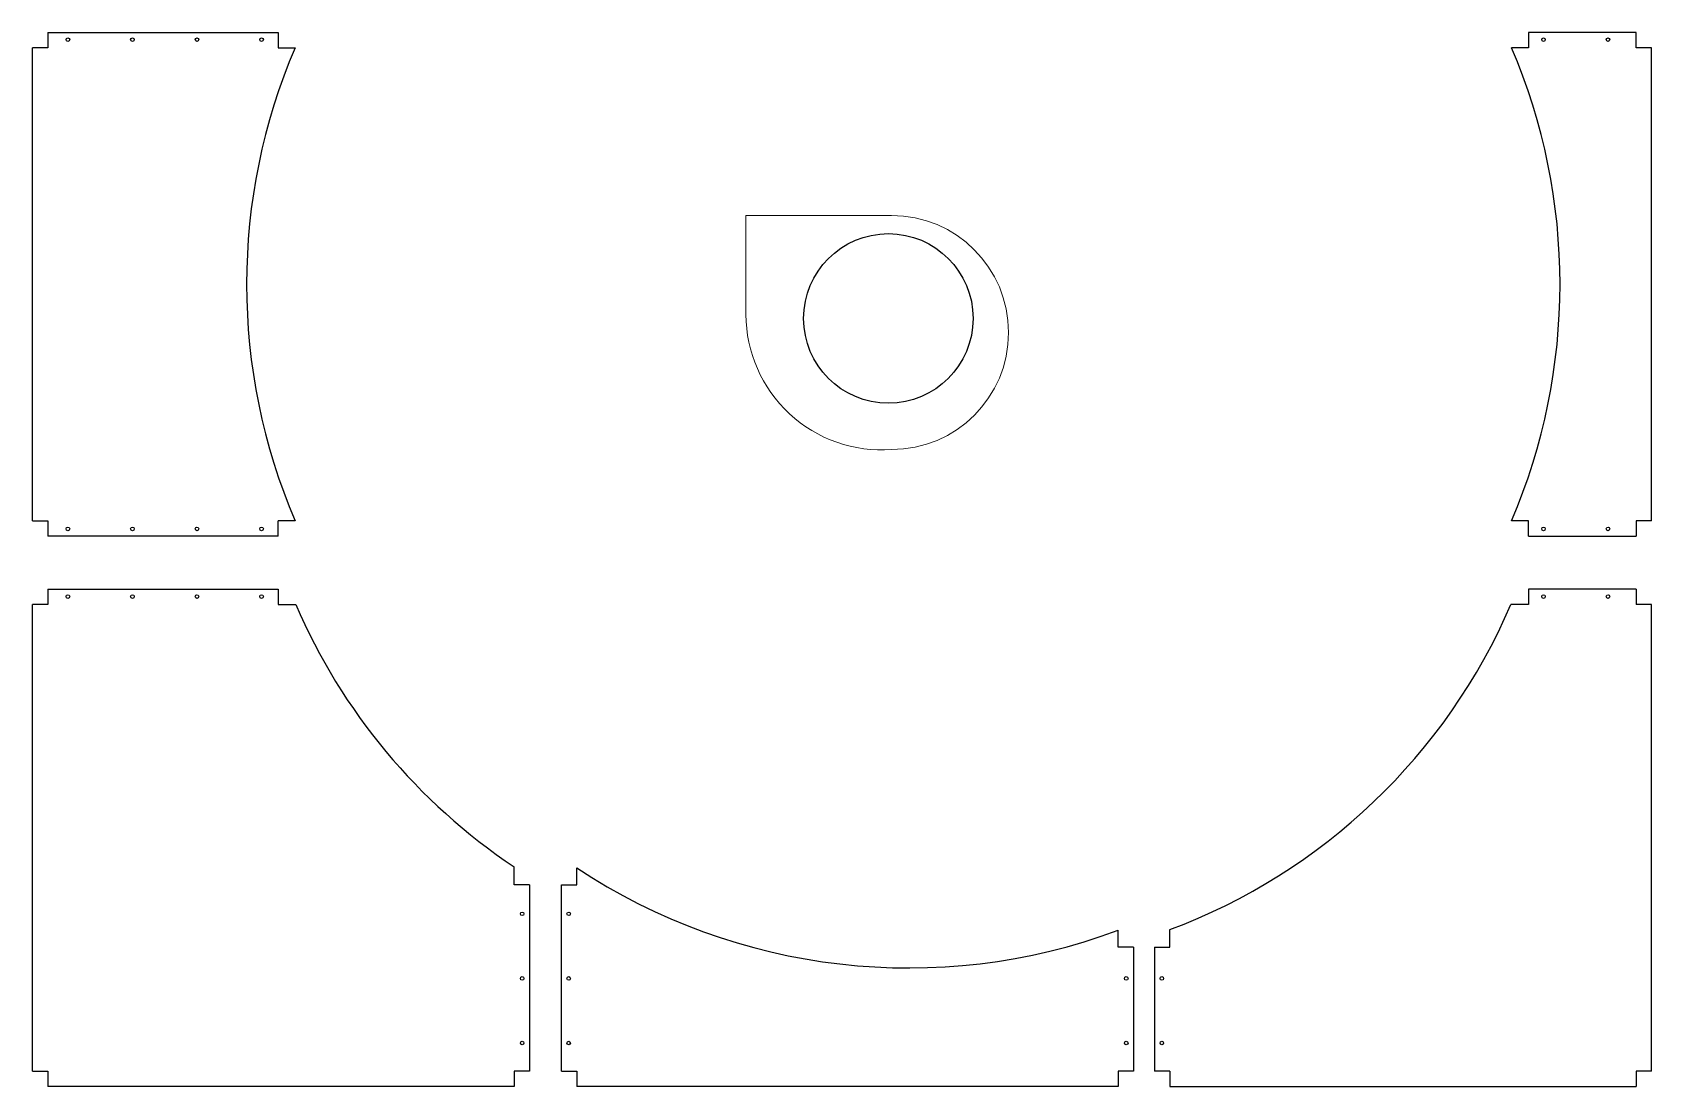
# Model space of a CAD drawing. Header units: millimetres. Extents: x 1136 to 5149, y 418 to 3030.
import ezdxf

# ---------------------------------------------------------------- set-up
doc = ezdxf.new("R2010")
doc.units = ezdxf.units.MM

# ---------------------------------------------------------------- blocks, each defined once
blk = doc.blocks.new('asdasdas')
at = {"color": 7, "linetype": 'Continuous', "lineweight": 15}
blk.add_lwpolyline([(36882.3, -1195.9, 0.999808), (36882.4, -1775.9), (37243.4, -1775.9), (37243.4, -1530.8, 0.435232), (36882.3, -1195.9)], format="xyb", dxfattribs=at)
blk.add_circle((36890.4, -1520.8), 210)

msp = doc.modelspace()

# ---------------------------------------------------------------- linework, layer by layer
for p, q in [((1173.7, 3030.1), (1744.7, 3030.1)), ((1173.7, 3030.1), (1173.7, 2992.1)), ((1744.7, 3030.1), (1744.7, 2992.1)), ((5111.2, 3030.1), (4844.3, 3030.1)), ((4844.3, 3030.1), (4844.3, 2992.1)), ((5111.2, 2992.1), (5111.2, 3030.1)), ((1135.7, 1820.1), (1135.7, 2992.1)), ((1173.7, 2992.1), (1135.7, 2992.1)), ((1744.7, 2992.1), (1786.8, 2992.1)), ((4844.3, 2992.1), (4802.1, 2992.1)), ((5149.2, 2992.1), (5111.2, 2992.1)), ((5149.2, 1820.1), (5149.2, 2992.1)), ((1135.7, 1820.1), (1173.7, 1820.1)), ((1173.7, 1820.1), (1173.7, 1782.1)), ((1744.7, 1782.1), (1744.7, 1820.1)), ((1786.8, 1820.1), (1744.7, 1820.1)), ((4844.3, 1820.1), (4802.1, 1820.1)), ((4844.3, 1782.1), (4844.3, 1820.1)), ((5149.2, 1820.1), (5111.2, 1820.1)), ((5111.2, 1820.1), (5111.2, 1782.1)), ((1744.7, 1782.1), (1173.7, 1782.1)), ((4844.3, 1782.1), (5111.2, 1782.1)), ((1173.7, 1650.3), (1744.7, 1650.3)), ((1173.7, 1650.3), (1173.7, 1612.3)), ((1744.7, 1650.3), (1744.7, 1612.3)), ((5111.2, 1650.3), (4844.3, 1650.3)), ((4844.3, 1650.3), (4844.3, 1612.3)), ((5111.2, 1650.3), (5111.2, 1612.3)), ((1135.7, 456.3), (1135.7, 1612.3)), ((1173.7, 1612.3), (1135.7, 1612.3)), ((1744.7, 1612.3), (1788.5, 1612.3)), ((4844.3, 1612.3), (4800.4, 1612.3)), ((5149.2, 1612.3), (5111.2, 1612.3)), ((5149.2, 456.3), (5149.2, 1612.3)), ((2329.7, 918.5), (2329.7, 962.9)), ((2485, 918.5), (2485, 960.2)), ((2367.7, 918.5), (2329.7, 918.5)), ((2367.7, 918.5), (2367.7, 456.3)), ((2447, 456.3), (2447, 918.5)), ((2447, 918.5), (2485, 918.5)), ((3827, 763.4), (3827, 805.6)), ((3955.2, 763.4), (3955.2, 807.1)), ((3865, 763.4), (3827, 763.4)), ((3865, 763.4), (3865, 456.3)), ((3917.2, 763.4), (3917.2, 456.3)), ((3917.2, 763.4), (3955.2, 763.4)), ((1135.7, 456.3), (1173.7, 456.3)), ((1173.7, 456.3), (1173.7, 418.3)), ((2367.7, 456.3), (2329.7, 456.3)), ((2329.7, 456.3), (2329.7, 418.3)), ((2447, 456.3), (2485, 456.3)), ((2485, 456.3), (2485, 418.3)), ((3865, 456.3), (3827, 456.3)), ((3827, 456.3), (3827, 418.3)), ((3955.2, 456.3), (3917.2, 456.3)), ((3955.2, 456.3), (3955.2, 418.3)), ((5149.2, 456.3), (5111.2, 456.3)), ((5111.2, 456.3), (5111.2, 418.3)), ((2329.7, 418.3), (1173.7, 418.3)), ((3827, 418.3), (2485, 418.3)), ((3955.2, 418.3), (5111.2, 418.3))]:
    msp.add_line(p, q)
for centre in [(1223.7, 3012.1), (1383.7, 3012.1), (1543.7, 3012.1), (1703.7, 3012.1), (4881.2, 3012.1), (5041.2, 3012.1), (1223.7, 1800.1), (1383.7, 1800.1), (1543.7, 1800.1), (1703.7, 1800.1), (4881.2, 1800.1), (5041.2, 1800.1), (1223.7, 1632.3), (1383.7, 1632.3), (1543.7, 1632.3), (1703.7, 1632.3), (4881.2, 1632.3), (5041.2, 1632.3), (2349.7, 846.3), (2465, 846.3), (2349.7, 686.3), (2465, 686.3), (3847, 686.3), (3935.2, 686.3), (2349.7, 526.3), (2465, 526.3), (3847, 526.3), (3935.2, 526.3)]:
    msp.add_circle(centre, 4.5)
for centre, start, end in [((3156.7, 2406.1), 156.8407, 203.1593), ((3432.2, 2406.1), 336.8407, 23.1593), ((3156.7, 2202.3), 203.3267, 236.287), ((3432.2, 2202.3), 290.5489, 336.6733), ((3308, 2202.3), 236.4717, 290.3847)]:
    msp.add_arc(centre, 1490, start, end)

# ---------------------------------------------------------------- block references
at = {"color": 30, "true_color": 0xf8991e, "rotation": 180}
msp.add_blockref('asdasdas', (40147.8, 800.7), dxfattribs=at)

doc.saveas('drawing.dxf')
